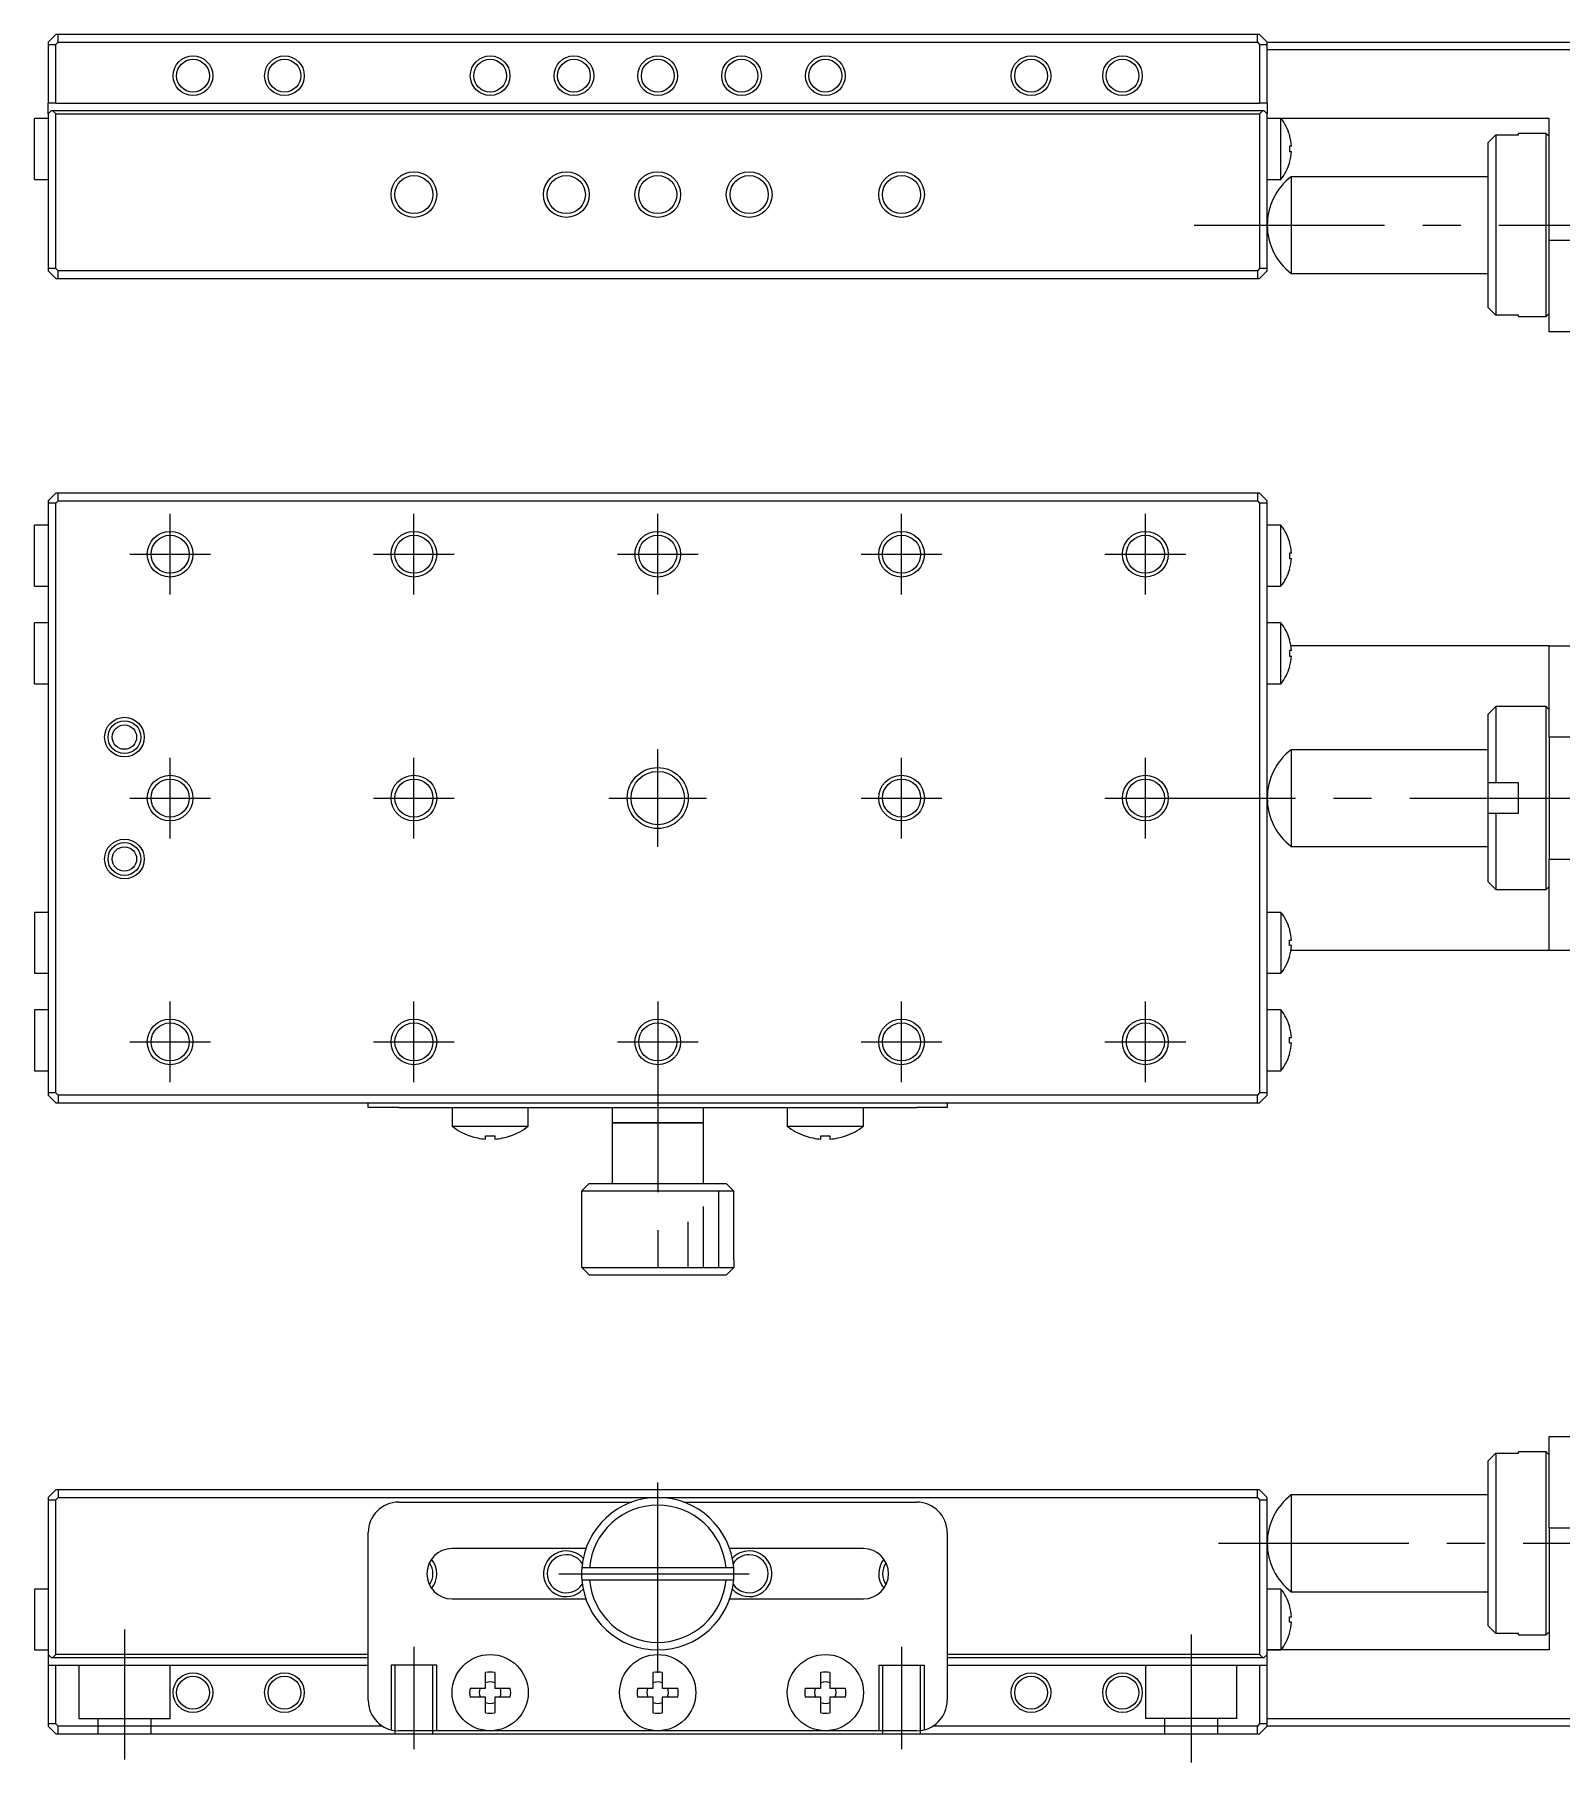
# Model space of a CAD drawing. Extents: x 16 to 469, y 13 to 146.
# Drawn here: x 71.9 to 172.1, y 32.4 to 145.8 of the extents above; entities that cross this region are included whole.
import ezdxf

# ---------------------------------------------------------------- set-up
doc = ezdxf.new("R2010")
doc.units = 0
doc.header["$LTSCALE"] = 10
doc.linetypes.add('CENTER', pattern=[2, 1.25, -0.25, 0.25, -0.25])
doc.linetypes.add('DASHED', pattern=[3.5, 2, -1.5])
doc.layers.get('0').update_dxf_attribs({"linetype": 'CONTINUOUS'})
doc.layers.add('CENTER', color=1, linetype='CENTER')

msp = doc.modelspace()

# ---------------------------------------------------------------- linework, layer by layer
at = {"color": 7, "linetype": 'CONTINUOUS'}
for p, q in [((72.794929, 145.25), (73.294929, 145.75)), ((72.794929, 145.25), (72.794929, 145.1)), ((73.444929, 145.75), (73.294929, 145.75)), ((73.294929, 145.1), (73.444929, 145.25)), ((73.444929, 145.25), (73.444929, 145.75)), ((152.144929, 145.75), (73.444929, 145.75)), ((73.444929, 145.25), (152.144929, 145.25)), ((152.144929, 145.25), (152.144929, 145.75)), ((152.294929, 145.75), (152.144929, 145.75)), ((152.144929, 145.25), (152.294929, 145.1)), ((152.794929, 145.25), (152.294929, 145.75)), ((152.794929, 145.25), (173.294929, 145.25)), ((152.794929, 145.1), (152.794929, 145.25)), ((72.794929, 145.1), (73.294929, 145.1)), ((72.794929, 145.1), (72.794929, 141.25)), ((73.294929, 141.25), (73.294929, 145.1)), ((152.294929, 145.1), (152.294929, 141.25)), ((152.294929, 145.1), (152.794929, 145.1)), ((152.794929, 141.25), (152.794929, 145.1)), ((173.294929, 144.75), (152.794929, 144.75)), ((73.294929, 141.25), (72.794929, 141.25)), ((72.794929, 140.55), (72.794929, 141.25)), ((72.994929, 140.75), (72.794929, 140.55)), ((73.094929, 140.75), (72.994929, 140.75)), ((152.494929, 140.75), (73.094929, 140.75)), ((73.294929, 140.55), (73.094929, 140.75)), ((73.294929, 141.25), (152.294929, 141.25)), ((152.794929, 141.25), (152.294929, 141.25)), ((152.494929, 140.75), (152.294929, 140.55)), ((152.594929, 140.75), (152.494929, 140.75)), ((152.794929, 140.55), (152.594929, 140.75)), ((152.794929, 141.25), (152.794929, 140.55)), ((71.89693, 136.25), (71.89693, 140.25)), ((72.794929, 140.25), (71.89693, 140.25)), ((72.794929, 140.55), (72.794929, 139.05)), ((73.294929, 140.55), (152.294929, 140.55)), ((73.294929, 130.4), (73.294929, 140.55)), ((152.294929, 140.55), (152.294929, 130.4)), ((152.794929, 139.05), (152.794929, 140.55)), ((153.692929, 140.25), (152.794929, 140.25)), ((153.692929, 140.25), (152.794929, 140.25)), ((171.294929, 140.25), (153.692929, 140.25)), ((153.692929, 136.25), (153.692929, 140.25)), ((171.294929, 132.250002), (171.294929, 140.25)), ((72.794929, 139.05), (72.794929, 137.45)), ((152.794929, 137.45), (152.794929, 139.05)), ((154.269074, 139.138616), (154.264451, 139.136361)), ((154.384788, 138.43), (154.264451, 138.43)), ((154.264451, 138.43), (154.264451, 138.07)), ((167.294929, 138.658327), (167.794929, 139.16608)), ((167.294929, 127.841673), (167.294929, 138.658327)), ((167.794929, 139.16608), (167.794929, 127.33392)), ((167.794929, 139.16608), (169.294929, 139.16608)), ((169.294929, 139.16608), (169.294929, 139.25)), ((171.094929, 139.25), (169.294929, 139.25)), ((171.094929, 127.25), (171.094929, 139.25)), ((171.294929, 139.05), (171.094929, 139.25)), ((72.794929, 137.45), (72.794929, 130.4)), ((152.794929, 130.4), (152.794929, 137.45)), ((154.264451, 138.07), (154.384788, 138.07)), ((154.264451, 137.363639), (154.269074, 137.361384)), ((71.89693, 136.25), (72.794929, 136.25)), ((152.794929, 136.25), (153.692929, 136.25)), ((154.362109, 136.425), (154.362109, 130.075)), ((167.294929, 136.425), (154.362109, 136.425)), ((171.294929, 132.250002), (181.794929, 132.25)), ((171.294929, 126.25), (171.294929, 132.250002)), ((72.794929, 130.4), (72.794929, 130.25)), ((73.294929, 130.4), (72.794929, 130.4)), ((73.444929, 130.25), (73.294929, 130.4)), ((152.294929, 130.4), (152.144929, 130.25)), ((152.794929, 130.4), (152.294929, 130.4)), ((152.794929, 130.25), (152.794929, 130.4)), ((73.294929, 129.75), (72.794929, 130.25)), ((73.294929, 129.75), (73.444929, 129.75)), ((73.444929, 129.75), (73.444929, 130.25)), ((152.144929, 130.25), (73.444929, 130.25)), ((73.444929, 129.75), (152.144929, 129.75)), ((152.144929, 130.25), (152.144929, 129.75)), ((152.144929, 129.75), (152.294929, 129.75)), ((152.794929, 130.25), (152.294929, 129.75)), ((154.362109, 130.075), (167.294929, 130.075)), ((167.794929, 127.33392), (167.294929, 127.841673)), ((169.294929, 127.33392), (167.794929, 127.33392)), ((169.294929, 127.25), (169.294929, 127.33392)), ((169.294929, 127.25), (171.094929, 127.25)), ((171.094929, 127.25), (171.294929, 127.45)), ((182.294929, 126.25), (171.294929, 126.25)), ((73.294929, 115.65), (72.794929, 115.15)), ((73.444929, 115.65), (73.294929, 115.65)), ((73.444929, 115.15), (73.444929, 115.65)), ((152.144929, 115.65), (73.444929, 115.65)), ((152.144929, 115.65), (152.144929, 115.15)), ((152.294929, 115.65), (152.144929, 115.65)), ((152.794929, 115.15), (152.294929, 115.65)), ((72.794929, 115.15), (72.794929, 115)), ((72.794929, 115), (72.794929, 113.55)), ((73.294929, 115), (72.794929, 115)), ((73.294929, 115), (73.444929, 115.15)), ((73.294929, 76.3), (73.294929, 115)), ((73.444929, 115.15), (152.144929, 115.15)), ((152.144929, 115.15), (152.294929, 115)), ((152.294929, 115), (152.294929, 76.3)), ((152.794929, 115), (152.294929, 115)), ((152.794929, 115), (152.794929, 115.15)), ((152.794929, 113.55), (152.794929, 115)), ((71.89693, 109.55), (71.89693, 113.55)), ((72.794929, 113.55), (71.89693, 113.55)), ((72.794929, 113.55), (72.794929, 77.75)), ((152.794929, 77.75), (152.794929, 113.55)), ((153.692929, 113.55), (152.794929, 113.55)), ((153.692929, 109.55), (153.692929, 113.55)), ((154.269074, 112.438616), (154.264451, 112.436361)), ((154.269074, 112.438616), (154.264451, 112.436361)), ((154.384788, 111.73), (154.264451, 111.73)), ((154.264451, 111.73), (154.264451, 111.37)), ((154.264451, 111.37), (154.384788, 111.37)), ((154.264451, 110.663639), (154.269074, 110.661384)), ((154.264451, 110.663639), (154.269074, 110.661384)), ((71.89693, 109.55), (72.794929, 109.55)), ((152.794929, 105.95), (152.794929, 109.55)), ((152.794929, 109.55), (153.692929, 109.55)), ((71.89693, 103.15), (71.89693, 107.15)), ((72.794929, 107.15), (71.89693, 107.15)), ((153.692929, 107.15), (152.794929, 107.15)), ((153.692929, 103.15), (153.692929, 107.15)), ((72.794929, 105.95), (72.794929, 104.35)), ((152.794929, 104.35), (152.794929, 105.95)), ((154.269074, 106.038616), (154.264451, 106.036361)), ((154.269074, 106.038616), (154.264451, 106.036361)), ((171.294929, 105.650002), (154.350496, 105.650002)), ((171.294929, 99.65), (171.294929, 105.650002)), ((171.294929, 105.650002), (181.794929, 105.65)), ((72.794929, 104.35), (72.794929, 86.95)), ((154.384788, 105.33), (154.264451, 105.33)), ((154.264451, 105.33), (154.264451, 104.97)), ((154.264451, 104.97), (154.384788, 104.97)), ((154.264451, 104.263639), (154.269074, 104.261384)), ((154.264451, 104.263639), (154.269074, 104.261384)), ((71.89693, 103.15), (72.794929, 103.15)), ((152.794929, 103.15), (153.692929, 103.15)), ((167.794929, 101.65), (167.294929, 101.15)), ((167.294929, 96.65), (167.294929, 101.15)), ((167.794929, 101.65), (167.794929, 96.65)), ((171.094929, 101.65), (167.794929, 101.65)), ((171.094929, 95.65), (171.094929, 101.65)), ((171.294929, 101.45), (171.094929, 101.65)), ((154.362109, 98.825), (154.362109, 95.649932)), ((167.294929, 98.825), (154.362109, 98.825)), ((182.294929, 99.65), (171.294929, 99.65)), ((171.294929, 99.65), (171.294929, 91.65)), ((167.294929, 94.65), (167.294929, 96.65)), ((167.794929, 96.65), (167.294929, 96.65)), ((169.294929, 96.65), (167.794929, 96.65)), ((169.294929, 94.65), (169.294929, 96.65)), ((154.362109, 95.649932), (154.362109, 92.475)), ((171.094929, 89.65), (171.094929, 95.65)), ((167.294929, 90.15), (167.294929, 94.65)), ((167.294929, 94.65), (167.794929, 94.65)), ((167.794929, 94.65), (167.794929, 89.65)), ((167.794929, 94.65), (169.294929, 94.65)), ((154.362109, 92.475), (167.294929, 92.475)), ((171.294929, 91.65), (182.294929, 91.65)), ((171.294929, 85.65), (171.294929, 91.65)), ((167.294929, 90.15), (167.794929, 89.65)), ((167.794929, 89.65), (171.094929, 89.65)), ((171.094929, 89.65), (171.294929, 89.85)), ((71.89693, 88.15), (71.89693, 84.15)), ((72.794929, 88.15), (71.89693, 88.15)), ((153.692929, 88.15), (152.794929, 88.15)), ((153.692929, 88.15), (153.692929, 84.15)), ((72.794929, 86.95), (72.794929, 85.35)), ((152.794929, 85.35), (152.794929, 86.95)), ((154.264451, 87.036361), (154.269074, 87.038616)), ((154.264451, 87.036361), (154.269074, 87.038616)), ((154.264451, 85.97), (154.264451, 86.33)), ((154.264451, 86.33), (154.384788, 86.33)), ((72.794929, 85.35), (72.794929, 81.75)), ((152.794929, 81.75), (152.794929, 85.35)), ((154.384788, 85.97), (154.264451, 85.97)), ((154.269074, 85.261384), (154.264451, 85.263639)), ((154.269074, 85.261384), (154.264451, 85.263639)), ((171.294929, 85.65), (154.350496, 85.65)), ((181.794929, 85.65), (171.294929, 85.65)), ((71.89693, 84.15), (72.794929, 84.15)), ((152.794929, 84.15), (153.692929, 84.15)), ((71.89693, 81.75), (71.89693, 77.75)), ((72.794929, 81.75), (71.89693, 81.75)), ((153.692929, 81.75), (152.794929, 81.75)), ((153.692929, 81.75), (153.692929, 77.75)), ((154.264451, 80.636361), (154.269074, 80.638616)), ((154.264451, 80.636361), (154.269074, 80.638616)), ((154.264451, 79.57), (154.264451, 79.93)), ((154.264451, 79.93), (154.384788, 79.93)), ((154.384788, 79.57), (154.264451, 79.57)), ((154.269074, 78.861384), (154.264451, 78.863639)), ((154.269074, 78.861384), (154.264451, 78.863639)), ((71.89693, 77.75), (72.794929, 77.75)), ((72.794929, 77.75), (72.794929, 76.3)), ((152.794929, 76.3), (152.794929, 77.75)), ((152.794929, 77.75), (153.692929, 77.75)), ((73.294929, 76.3), (72.794929, 76.3)), ((72.794929, 76.3), (72.794929, 76.15)), ((72.794929, 76.15), (73.294929, 75.65)), ((73.444929, 76.15), (73.294929, 76.3)), ((152.144929, 76.15), (73.444929, 76.15)), ((73.444929, 76.15), (73.444929, 75.65)), ((152.294929, 76.3), (152.144929, 76.15)), ((152.144929, 75.65), (152.144929, 76.15)), ((152.794929, 76.3), (152.294929, 76.3)), ((152.294929, 75.65), (152.794929, 76.15)), ((152.794929, 76.15), (152.794929, 76.3)), ((73.294929, 75.65), (73.444929, 75.65)), ((73.444929, 75.65), (152.144929, 75.65)), ((93.794929, 75.35), (93.794929, 75.65)), ((95.794929, 75.35), (93.794929, 75.35)), ((95.794929, 75.35), (129.794929, 75.35)), ((99.294929, 75.35), (99.294929, 74.127501)), ((104.294929, 74.127501), (104.294929, 75.35)), ((109.794929, 75.35), (109.794929, 74.35)), ((115.794929, 74.35), (115.794929, 75.35)), ((121.294929, 75.35), (121.294929, 74.127501)), ((126.294929, 74.127501), (126.294929, 75.35)), ((131.794929, 75.35), (129.794929, 75.35)), ((131.794929, 75.65), (131.794929, 75.35)), ((152.144929, 75.65), (152.294929, 75.65)), ((99.294929, 74.127501), (104.294929, 74.127501)), ((115.794929, 74.35), (109.794929, 74.35)), ((109.794929, 74.35), (115.794929, 74.35)), ((109.794929, 74.35), (109.794929, 70.35)), ((115.794929, 70.35), (115.794929, 74.35)), ((121.294929, 74.127501), (126.294929, 74.127501)), ((100.444929, 73.484698), (100.478685, 73.484698)), ((101.494929, 73.484698), (102.094929, 73.484698)), ((101.494929, 73.272564), (101.494929, 73.484698)), ((102.094929, 73.484698), (102.094929, 73.272564)), ((103.111174, 73.484698), (103.144929, 73.484698)), ((122.444929, 73.484698), (122.478685, 73.484698)), ((123.494929, 73.484698), (124.094929, 73.484698)), ((123.494929, 73.272564), (123.494929, 73.484698)), ((124.094929, 73.484698), (124.094929, 73.272564)), ((125.111174, 73.484698), (125.144929, 73.484698)), ((108.294929, 70.35), (107.794929, 69.85)), ((108.294929, 70.35), (117.294929, 70.35)), ((117.794929, 69.85), (117.294929, 70.35)), ((117.794929, 69.85), (107.794929, 69.85)), ((107.794929, 69.85), (107.794929, 65.35)), ((117.794929, 65.35), (117.794929, 69.85)), ((107.810955, 65.35), (107.794929, 65.35)), ((107.810955, 64.85), (107.810955, 65.35)), ((108.312742, 64.35), (107.810955, 64.85)), ((107.810955, 64.85), (117.778904, 64.85)), ((117.778904, 64.85), (117.277116, 64.35)), ((117.794929, 65.35), (117.778904, 65.35)), ((117.778904, 65.35), (117.778904, 64.85)), ((117.277116, 64.35), (108.312742, 64.35)), ((171.294929, 47.75), (171.294929, 53.75)), ((171.294929, 53.75), (182.294929, 53.75)), ((167.294929, 52.158327), (167.794929, 52.66608)), ((167.294929, 41.341673), (167.294929, 52.158327)), ((167.794929, 52.66608), (167.794929, 40.83392)), ((167.794929, 52.66608), (169.294929, 52.66608)), ((169.294929, 52.66608), (169.294929, 52.75)), ((171.094929, 52.75), (169.294929, 52.75)), ((171.094929, 40.75), (171.094929, 52.75)), ((171.294929, 52.55), (171.094929, 52.75)), ((73.294929, 50.25), (72.794929, 49.75)), ((73.444929, 50.25), (73.294929, 50.25)), ((152.144929, 50.25), (73.444929, 50.25)), ((73.444929, 50.25), (73.444929, 49.75)), ((152.294929, 50.25), (152.144929, 50.25)), ((152.144929, 49.75), (152.144929, 50.25)), ((152.794929, 49.75), (152.294929, 50.25)), ((154.362109, 49.925), (154.362109, 43.575)), ((167.294929, 49.925), (154.362109, 49.925)), ((72.794929, 49.75), (72.794929, 49.6)), ((72.794929, 49.6), (72.794929, 42.55)), ((72.794929, 49.6), (73.294929, 49.6)), ((73.294929, 49.6), (73.444929, 49.75)), ((73.294929, 39.45), (73.294929, 49.6)), ((73.444929, 49.75), (112.794929, 49.75)), ((95.794929, 49.45), (111.089057, 49.45)), ((112.794929, 49.75), (152.144929, 49.75)), ((114.500802, 49.45), (129.794929, 49.45)), ((152.144929, 49.75), (152.294929, 49.6)), ((152.294929, 49.6), (152.294929, 39.45)), ((152.294929, 49.6), (152.794929, 49.6)), ((152.794929, 49.6), (152.794929, 49.75)), ((152.794929, 42.55), (152.794929, 49.6)), ((171.294929, 47.75), (171.294929, 39.75)), ((181.794929, 47.75), (171.294929, 47.75)), ((93.794929, 36.45), (93.794929, 47.45)), ((131.794929, 47.45), (131.794929, 36.45)), ((108.075025, 46.4), (99.294929, 46.4)), ((126.294929, 46.4), (117.514834, 46.4)), ((108.312742, 45.15), (107.810955, 45.15)), ((107.810955, 44.35), (108.312742, 44.35)), ((117.277116, 45.15), (108.312742, 45.15)), ((108.312742, 44.35), (117.277116, 44.35)), ((117.778904, 45.15), (117.277116, 45.15)), ((117.277116, 44.35), (117.778904, 44.35)), ((71.89693, 43.75), (71.89693, 39.75)), ((72.794929, 43.75), (71.89693, 43.75)), ((99.294929, 43.1), (108.075025, 43.1)), ((117.514834, 43.1), (126.294929, 43.1)), ((153.692929, 43.75), (152.794929, 43.75)), ((153.692929, 43.75), (153.692929, 39.75)), ((154.362109, 43.575), (167.294929, 43.575)), ((72.794929, 42.55), (72.794929, 40.95)), ((152.794929, 40.95), (152.794929, 42.55)), ((154.264451, 42.636361), (154.269074, 42.638616)), ((72.794929, 40.95), (72.794929, 39.45)), ((152.794929, 39.45), (152.794929, 40.95)), ((154.264451, 41.93), (154.384788, 41.93)), ((154.264451, 41.57), (154.264451, 41.93)), ((154.384788, 41.57), (154.264451, 41.57)), ((154.269074, 40.861384), (154.264451, 40.863639)), ((167.794929, 40.83392), (167.294929, 41.341673)), ((169.294929, 40.83392), (167.794929, 40.83392)), ((169.294929, 40.75), (169.294929, 40.83392)), ((171.094929, 40.75), (171.294929, 40.95)), ((71.89693, 39.75), (72.794929, 39.75)), ((153.692929, 39.75), (152.794929, 39.75)), ((152.794929, 39.75), (153.692929, 39.75)), ((171.294929, 39.75), (153.692929, 39.75)), ((169.294929, 40.75), (171.094929, 40.75)), ((72.794929, 39.45), (72.994929, 39.25)), ((72.794929, 39.45), (72.794929, 38.75)), ((72.794929, 38.75), (72.794929, 34.9)), ((72.794929, 38.75), (73.294929, 38.75)), ((72.994929, 39.25), (73.094929, 39.25)), ((73.094929, 39.25), (73.294929, 39.45)), ((73.094929, 39.25), (93.794929, 39.25)), ((93.794929, 39.45), (73.294929, 39.45)), ((73.294929, 34.9), (73.294929, 38.75)), ((73.294929, 38.75), (93.794929, 38.75)), ((152.294929, 39.45), (131.794929, 39.45)), ((131.794929, 39.25), (152.494929, 39.25)), ((131.794929, 38.75), (152.294929, 38.75)), ((152.294929, 39.45), (152.494929, 39.25)), ((152.294929, 38.75), (152.294929, 34.9)), ((152.294929, 38.75), (152.794929, 38.75)), ((152.494929, 39.25), (152.594929, 39.25)), ((152.594929, 39.25), (152.794929, 39.45)), ((152.794929, 38.75), (152.794929, 39.45)), ((152.794929, 34.9), (152.794929, 38.75)), ((101.494929, 37.25), (101.494929, 38.266245)), ((102.094929, 38.266245), (102.094929, 37.25)), ((112.494929, 37.25), (112.494929, 38.266245)), ((113.094929, 38.266245), (113.094929, 37.25)), ((123.494929, 37.25), (123.494929, 38.266245)), ((124.094929, 38.266245), (124.094929, 37.25)), ((100.478685, 37.25), (101.494929, 37.25)), ((101.494929, 36.65), (100.478685, 36.65)), ((101.494929, 35.633755), (101.494929, 36.65)), ((102.094929, 37.25), (103.111174, 37.25)), ((102.094929, 36.65), (102.094929, 35.633755)), ((103.111174, 36.65), (102.094929, 36.65)), ((111.478685, 37.25), (112.494929, 37.25)), ((112.494929, 36.65), (111.478685, 36.65)), ((112.494929, 35.633755), (112.494929, 36.65)), ((113.094929, 37.25), (114.111174, 37.25)), ((113.094929, 36.65), (113.094929, 35.633755)), ((114.111174, 36.65), (113.094929, 36.65)), ((122.478685, 37.25), (123.494929, 37.25)), ((123.494929, 36.65), (122.478685, 36.65)), ((123.494929, 35.633755), (123.494929, 36.65)), ((124.094929, 37.25), (125.111174, 37.25)), ((125.111174, 36.65), (124.094929, 36.65)), ((124.094929, 36.65), (124.094929, 35.633755)), ((152.794929, 35.25), (173.294929, 35.25)), ((73.294929, 34.9), (72.794929, 34.9)), ((72.794929, 34.9), (72.794929, 34.75)), ((73.294929, 34.25), (72.794929, 34.75)), ((73.444929, 34.75), (73.294929, 34.9)), ((73.294929, 34.25), (73.444929, 34.25)), ((73.444929, 34.25), (73.444929, 34.75)), ((94.741364, 34.75), (73.444929, 34.75)), ((73.444929, 34.25), (152.144929, 34.25)), ((101.794929, 34.45), (95.794929, 34.45)), ((112.794929, 34.45), (101.794929, 34.45)), ((123.794929, 34.45), (112.794929, 34.45)), ((129.794929, 34.45), (123.794929, 34.45)), ((152.144929, 34.75), (130.848495, 34.75)), ((152.294929, 34.9), (152.144929, 34.75)), ((152.144929, 34.25), (152.144929, 34.75)), ((152.144929, 34.25), (152.294929, 34.25)), ((152.794929, 34.9), (152.294929, 34.9)), ((152.294929, 34.25), (152.794929, 34.75)), ((152.794929, 34.75), (152.794929, 34.9)), ((173.294929, 34.75), (152.794929, 34.75))]:
    msp.add_line(p, q, dxfattribs=at)
at = {"color": 3, "linetype": 'CONTINUOUS'}
for p, q in [((116.794929, 64.85), (116.794929, 69.85)), ((115.794929, 64.85), (115.794929, 68.85)), ((114.794929, 64.85), (114.794929, 67.85))]:
    msp.add_line(p, q, dxfattribs=at)
at = {"color": 3, "linetype": 'DASHED'}
for p, q in [((74.794929, 38.75), (74.794929, 35.25)), ((80.794929, 35.25), (80.794929, 38.75)), ((95.294934, 38.75), (95.294934, 34.513507)), ((98.294924, 38.75), (95.294934, 38.75)), ((95.544929, 38.75), (95.544929, 34.25)), ((98.044929, 34.25), (98.044929, 38.75)), ((98.294924, 34.45), (98.294924, 38.75)), ((127.294934, 38.75), (127.294934, 34.45)), ((127.294934, 38.75), (130.294924, 38.75)), ((127.544929, 38.75), (127.544929, 34.25)), ((130.044929, 34.25), (130.044929, 38.75)), ((130.294924, 34.513507), (130.294924, 38.75)), ((144.794929, 38.75), (144.794929, 35.25)), ((150.794929, 35.25), (150.794929, 38.75)), ((74.794929, 35.25), (80.794929, 35.25)), ((76.044929, 35.25), (76.044929, 34.25)), ((79.544929, 34.25), (79.544929, 35.25)), ((150.794929, 35.25), (144.794929, 35.25)), ((146.044929, 35.25), (146.044929, 34.25)), ((149.544929, 34.25), (149.544929, 35.25))]:
    msp.add_line(p, q, dxfattribs=at)
at = {"color": 3, "linetype": 'CONTINUOUS'}
for centre, radius in [((82.294929, 143.05), 1.3), ((88.294929, 143.05), 1.3), ((101.794929, 143.05), 1.3), ((107.294929, 143.05), 1.3), ((112.794929, 143.05), 1.3), ((118.294929, 143.05), 1.3), ((123.794929, 143.05), 1.3), ((137.294929, 143.05), 1.3), ((143.294929, 143.05), 1.3), ((96.794929, 135.25), 1.5), ((106.794929, 135.25), 1.5), ((112.794929, 135.25), 1.5), ((118.794929, 135.25), 1.5), ((128.794929, 135.25), 1.5), ((80.794929, 111.65), 1.5), ((96.794929, 111.65), 1.5), ((112.794929, 111.65), 1.5), ((128.794929, 111.65), 1.5), ((144.794929, 111.65), 1.5), ((77.794929, 99.65), 1.3), ((80.794929, 95.65), 1.5), ((96.794929, 95.65), 1.5), ((128.794929, 95.65), 1.5), ((144.794929, 95.65), 1.5), ((77.794929, 91.65), 1.3), ((80.794929, 79.65), 1.5), ((96.794929, 79.65), 1.5), ((112.794929, 79.65), 1.5), ((128.794929, 79.65), 1.5), ((144.794929, 79.65), 1.5), ((82.294929, 36.95), 1.3), ((88.294929, 36.95), 1.3), ((137.294929, 36.95), 1.3), ((143.294929, 36.95), 1.3)]:
    msp.add_circle(centre, radius, dxfattribs=at)
at = {"color": 7, "linetype": 'CONTINUOUS'}
for centre, radius in [((82.294929, 143.05), 1.075), ((88.294929, 143.05), 1.075), ((101.794929, 143.05), 1.075), ((107.294929, 143.05), 1.075), ((112.794929, 143.05), 1.075), ((118.294929, 143.05), 1.075), ((123.794929, 143.05), 1.075), ((137.294929, 143.05), 1.075), ((143.294929, 143.05), 1.075), ((96.794929, 135.25), 1.25), ((106.794929, 135.25), 1.25), ((112.794929, 135.25), 1.25), ((118.794929, 135.25), 1.25), ((128.794929, 135.25), 1.25), ((80.794929, 111.65), 1.25), ((96.794929, 111.65), 1.25), ((112.794929, 111.65), 1.25), ((128.794929, 111.65), 1.25), ((144.794929, 111.65), 1.25), ((77.794929, 99.65), 1.075), ((77.794929, 99.65), 0.8), ((112.794929, 95.65), 2), ((80.794929, 95.65), 1.25), ((96.794929, 95.65), 1.25), ((112.794929, 95.65), 1.75), ((128.794929, 95.65), 1.25), ((144.794929, 95.65), 1.25), ((77.794929, 91.65), 1.075), ((77.794929, 91.65), 0.8), ((80.794929, 79.65), 1.25), ((96.794929, 79.65), 1.25), ((112.794929, 79.65), 1.25), ((128.794929, 79.65), 1.25), ((144.794929, 79.65), 1.25), ((101.794929, 36.95), 2.5), ((112.794929, 36.95), 2.5), ((123.794929, 36.95), 2.5), ((82.294929, 36.95), 1.075), ((88.294929, 36.95), 1.075), ((137.294929, 36.95), 1.075), ((143.294929, 36.95), 1.075)]:
    msp.add_circle(centre, radius, dxfattribs=at)
for centre, radius, start, end in [((151.194929, 138.25), 3.2, 16.122533, 38.682187), ((151.194929, 138.25), 3.194933, 3.229709, 16.106712), ((151.194929, 138.25), 3.2, 321.317813, 343.877467), ((151.194929, 138.25), 3.194933, 343.893288, 356.770291), ((156.795086, 133.25), 4, 127.462651, 232.537349), ((151.194929, 111.55), 3.2, 16.122533, 38.682187), ((151.194929, 111.55), 3.194933, 3.229709, 16.106712), ((151.194929, 111.55), 3.194933, 343.893288, 356.770291), ((151.194929, 111.55), 3.2, 321.317813, 343.877467), ((151.194929, 105.15), 3.2, 16.122533, 38.682187), ((151.194929, 105.15), 3.194933, 3.229709, 16.106712), ((151.194929, 105.15), 3.194933, 343.893288, 356.770291), ((151.194929, 105.15), 3.2, 321.317813, 343.877467), ((156.795086, 95.65), 4, 127.462651, 232.537349), ((151.194929, 86.15), 3.2, 16.122533, 38.682187), ((151.194929, 86.15), 3.194933, 3.229709, 16.106712), ((151.194929, 86.15), 3.2, 321.317813, 343.877467), ((151.194929, 86.15), 3.194933, 343.893288, 356.770291), ((151.194929, 79.75), 3.2, 16.122533, 38.682187), ((151.194929, 79.75), 3.194933, 3.229709, 16.106712), ((151.194929, 79.75), 3.194933, 343.893288, 356.770291), ((151.194929, 79.75), 3.2, 321.317813, 343.877467), ((101.794929, 77.25), 4, 231.317813, 250.275366), ((101.794929, 77.25), 4, 289.724634, 308.682187), ((123.794929, 77.25), 4, 231.317813, 250.275366), ((123.794929, 77.25), 4, 289.724634, 308.682187), ((101.794929, 77.25), 3.988734, 250.731797, 265.686606), ((101.794929, 77.25), 3.988734, 274.313394, 289.268203), ((123.794929, 77.25), 3.988734, 250.731797, 265.686606), ((123.794929, 77.25), 3.988734, 274.313394, 289.268203), ((156.795086, 46.75), 4, 127.462651, 232.537349), ((95.794929, 47.45), 2, 90, 180), ((112.794929, 44.75), 5, 4.588566, 175.411434), ((112.794929, 44.75), 4.5, 5.099689, 174.900311), ((129.794929, 47.45), 2, 0, 90), ((99.294929, 44.75), 1.65, 90, 270), ((96.794929, 44.75), 1.25, 324.528078, 35.471922), ((106.794929, 44.75), 1.25, 90, 326.87706), ((106.794929, 44.75), 1.25, 33.12294, 90), ((118.794929, 44.75), 1.25, 213.12294, 90), ((118.794929, 44.75), 1.25, 90, 146.87706), ((126.294929, 44.75), 1.65, 270, 90), ((128.794929, 44.75), 1.25, 144.528078, 215.471922), ((112.794929, 44.75), 5, 175.411434, 184.588566), ((112.794929, 44.75), 5, 184.588566, 355.411434), ((112.794929, 44.75), 4.5, 185.099689, 354.900311), ((112.794929, 44.75), 5, 355.411434, 4.588566), ((151.194929, 41.75), 3.2, 16.122533, 38.682187), ((151.194929, 41.75), 3.194933, 3.229709, 16.106712), ((151.194929, 41.75), 3.2, 321.317813, 343.877467), ((151.194929, 41.75), 3.194933, 343.893288, 356.770291), ((101.794929, 36.95), 1.35, 77.160412, 102.839588), ((101.794929, 36.95), 0.708484, 64.948092, 115.051908), ((112.794929, 36.95), 1.35, 77.160412, 102.839588), ((112.794929, 36.95), 0.708484, 64.948092, 115.051908), ((123.794929, 36.95), 1.35, 77.160412, 102.839588), ((123.794929, 36.95), 0.708484, 64.948092, 115.051908), ((95.794929, 36.45), 2, 180, 270), ((101.794929, 36.95), 1.35, 167.160412, 192.839588), ((101.794929, 36.95), 0.708484, 154.948092, 205.051908), ((101.794929, 36.95), 0.708484, 244.948092, 295.051908), ((101.794929, 36.95), 0.708484, 334.948092, 25.051908), ((101.794929, 36.95), 1.35, 347.160412, 12.839588), ((112.794929, 36.95), 1.35, 167.160412, 192.839588), ((112.794929, 36.95), 0.708484, 154.948092, 205.051908), ((112.794929, 36.95), 0.708484, 244.948092, 295.051908), ((112.794929, 36.95), 0.708484, 334.948092, 25.051908), ((112.794929, 36.95), 1.35, 347.160412, 12.839588), ((123.794929, 36.95), 1.35, 167.160412, 192.839588), ((123.794929, 36.95), 0.708484, 154.948092, 205.051908), ((123.794929, 36.95), 0.708484, 244.948092, 295.051908), ((123.794929, 36.95), 0.708484, 334.948092, 25.051908), ((123.794929, 36.95), 1.35, 347.160412, 12.839588), ((129.794929, 36.45), 2, 270, 0), ((101.794929, 36.95), 1.35, 257.160412, 282.839588), ((112.794929, 36.95), 1.35, 257.160412, 282.839588), ((123.794929, 36.95), 1.35, 257.160412, 282.839588)]:
    msp.add_arc(centre, radius, start, end, dxfattribs=at)
at = {"color": 3, "linetype": 'CONTINUOUS'}
for centre, start, end in [((96.794929, 44.75), 320.383831, 39.616169), ((106.794929, 44.75), 90, 317.401187), ((106.794929, 44.75), 42.598813, 90), ((118.794929, 44.75), 90, 137.401187), ((118.794929, 44.75), 222.598813, 90), ((128.794929, 44.75), 140.383831, 219.050922)]:
    msp.add_arc(centre, 1.5, start, end, dxfattribs=at)
at = {"layer": 'CENTER', "color": 1, "linetype": 'CENTER'}
for p, q in [((148, 133.25), (251.57, 133.25)), ((80.794929, 109), (80.794929, 114.3)), ((96.794929, 109), (96.794929, 114.3)), ((112.794929, 109), (112.794929, 114.3)), ((128.794929, 109), (128.794929, 114.3)), ((144.794929, 109), (144.794929, 114.3)), ((78.144929, 111.65), (83.444929, 111.65)), ((94.144929, 111.65), (99.444929, 111.65)), ((110.144929, 111.65), (115.444929, 111.65)), ((126.144929, 111.65), (131.444929, 111.65)), ((142.144929, 111.65), (147.444929, 111.65)), ((112.794929, 92.45), (112.794929, 98.85)), ((80.794929, 93), (80.794929, 98.3)), ((96.794929, 93), (96.794929, 98.3)), ((128.794929, 93), (128.794929, 98.3)), ((144.794929, 93), (144.794929, 98.3)), ((78.144929, 95.65), (83.444929, 95.65)), ((94.144929, 95.65), (99.444929, 95.65)), ((109.594929, 95.65), (115.994929, 95.65)), ((126.144929, 95.65), (131.444929, 95.65)), ((142.144929, 95.65), (251.6, 95.65)), ((80.794929, 77), (80.794929, 82.3)), ((96.794929, 77), (96.794929, 82.3)), ((112.794929, 82.3), (112.794929, 62.53)), ((128.794929, 77), (128.794929, 82.3)), ((144.794929, 77), (144.794929, 82.3)), ((78.144929, 79.65), (83.444929, 79.65)), ((94.144929, 79.65), (99.444929, 79.65)), ((110.144929, 79.65), (115.444929, 79.65)), ((126.144929, 79.65), (131.444929, 79.65)), ((142.144929, 79.65), (147.444929, 79.65)), ((112.794929, 38.25), (112.794929, 51.25)), ((149.59, 46.75), (250.98, 46.75)), ((106.294929, 44.75), (119.294929, 44.75)), ((77.794929, 41.09), (77.794929, 32.57)), ((96.794929, 39.965), (96.794929, 33.235)), ((128.794929, 39.965), (128.794929, 33.235)), ((147.794929, 40.77), (147.794929, 32.37))]:
    msp.add_line(p, q, dxfattribs=at)

doc.saveas('drawing.dxf')
